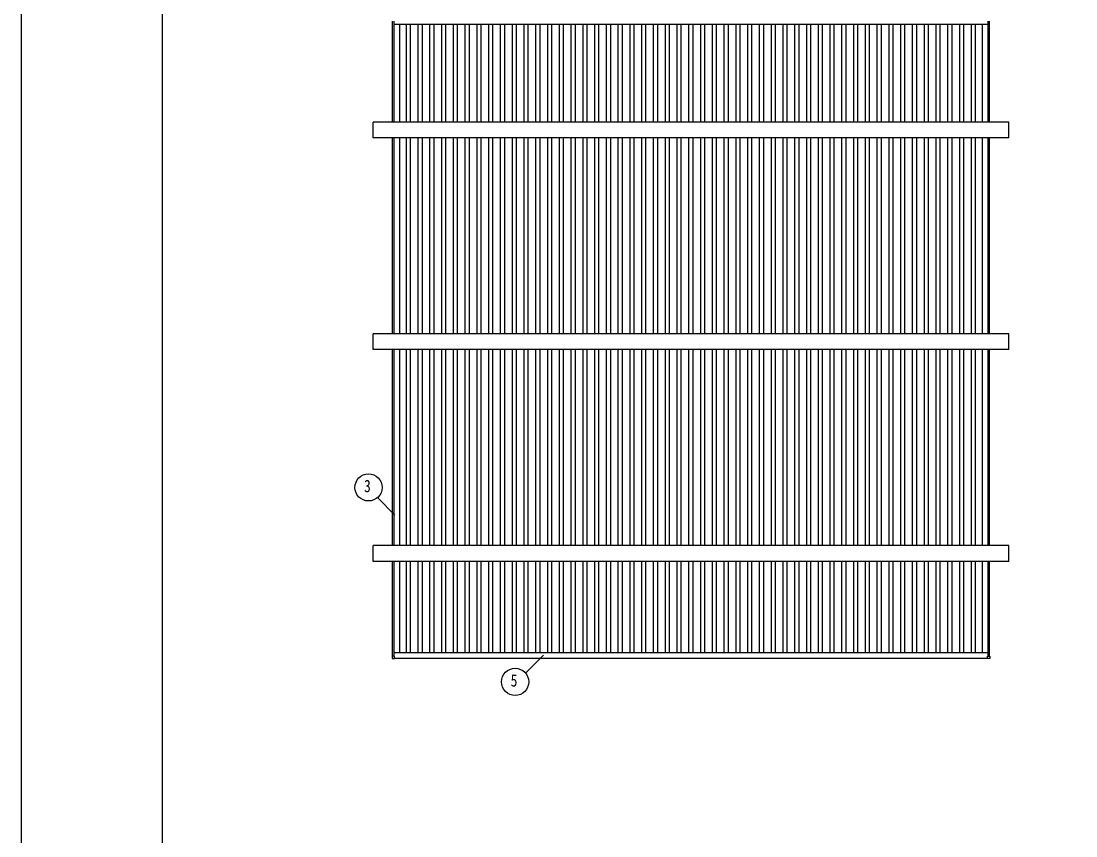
# Model space of a CAD drawing. Units: millimetres, scale not verified. Extents: x -16820 to 16820, y -11880 to 11880.
# Drawn here: x -16820 to -7859, y 920 to 7846 of the extents above; entities that cross this region are included whole.
import ezdxf
from ezdxf.enums import TextEntityAlignment as Align

# ---------------------------------------------------------------- set-up
doc = ezdxf.new("R2010")
doc.units = ezdxf.units.MM
doc.header["$LTSCALE"] = 50
for name, color, linetype in [('0-5_YKK_13', 4, 'Continuous'), ('0-6_YKK_A1', 4, 'Continuous'), ('0-7_YKK_D', 6, 'Continuous'), ('0-8_YKK_ZWAK', 7, 'Continuous')]:
    doc.layers.add(name, color=color, linetype=linetype)
doc.styles.add('ＭＳ ゴシック', font='')
doc.styles.get('ＭＳ ゴシック').set_extended_font_data('MS Gothic')

msp = doc.modelspace()

# ---------------------------------------------------------------- linework, layer by layer
at = {"layer": '0-5_YKK_13'}
for p, q in [((-13667.2, 2446.92), (-13667.2, 2428.92)), ((-13648.2, 2447.92), (-13666.2, 2447.92)), ((-13666.2, 2427.92), (-13648.2, 2427.92)), ((-13647.2, 2428.92), (-13647.2, 2446.92)), ((-8610.6, 2428.92), (-8610.6, 2446.92)), ((-8609.6, 2447.92), (-8591.6, 2447.92)), ((-8591.6, 2427.92), (-8609.6, 2427.92)), ((-8590.6, 2446.92), (-8590.6, 2428.92))]:
    msp.add_line(p, q, dxfattribs=at)
for centre, start, end in [((-13666.2, 2446.92), 90, 180), ((-13666.2, 2428.92), 180, 270), ((-13648.2, 2446.92), 0, 90), ((-13648.2, 2428.92), 270, 0), ((-8609.6, 2446.92), 90, 180), ((-8609.6, 2428.92), 180, 270), ((-8591.6, 2446.92), 0, 90), ((-8591.6, 2428.92), 270, 0)]:
    msp.add_arc(centre, 1, start, end, dxfattribs=at)
at = {"layer": '0-6_YKK_A1'}
for p, q in [((-13663.9, 6987.92), (-13663.9, 7846.21)), ((-13651.9, 6987.92), (-13651.9, 7846.21)), ((-13651.9, 7820.13), (-8605.9, 7820.13)), ((-13603.9, 6987.92), (-13603.9, 7820.13)), ((-13546.4, 6987.92), (-13546.4, 7820.13)), ((-13511.4, 6987.92), (-13511.4, 7820.13)), ((-13446.4, 6987.92), (-13446.4, 7820.13)), ((-13411.4, 6987.92), (-13411.4, 7820.13)), ((-13346.4, 6987.92), (-13346.4, 7820.13)), ((-13311.4, 6987.92), (-13311.4, 7820.13)), ((-13246.4, 6987.92), (-13246.4, 7820.13)), ((-13211.4, 6987.92), (-13211.4, 7820.13)), ((-13146.4, 6987.92), (-13146.4, 7820.13)), ((-13111.4, 6987.92), (-13111.4, 7820.13)), ((-13046.4, 6987.92), (-13046.4, 7820.13)), ((-13011.4, 6987.92), (-13011.4, 7820.13)), ((-12946.4, 6987.92), (-12946.4, 7820.13)), ((-12911.4, 6987.92), (-12911.4, 7820.13)), ((-12846.4, 6987.92), (-12846.4, 7820.13)), ((-12811.4, 6987.92), (-12811.4, 7820.13)), ((-12746.4, 6987.92), (-12746.4, 7820.13)), ((-12711.4, 6987.92), (-12711.4, 7820.13)), ((-12646.4, 6987.92), (-12646.4, 7820.13)), ((-12611.4, 6987.92), (-12611.4, 7820.13)), ((-12546.4, 6987.92), (-12546.4, 7820.13)), ((-12511.4, 6987.92), (-12511.4, 7820.13)), ((-12446.4, 6987.92), (-12446.4, 7820.13)), ((-12411.4, 6987.92), (-12411.4, 7820.13)), ((-12346.4, 6987.92), (-12346.4, 7820.13)), ((-12311.4, 6987.92), (-12311.4, 7820.13)), ((-12246.4, 6987.92), (-12246.4, 7820.13)), ((-12211.4, 6987.92), (-12211.4, 7820.13)), ((-12146.4, 6987.92), (-12146.4, 7820.13)), ((-12111.4, 6987.92), (-12111.4, 7820.13)), ((-12046.4, 6987.92), (-12046.4, 7820.13)), ((-12011.4, 6987.92), (-12011.4, 7820.13)), ((-11946.4, 6987.92), (-11946.4, 7820.13)), ((-11911.4, 6987.92), (-11911.4, 7820.13)), ((-11846.4, 6987.92), (-11846.4, 7820.13)), ((-11811.4, 6987.92), (-11811.4, 7820.13)), ((-11746.4, 6987.92), (-11746.4, 7820.13)), ((-11711.4, 6987.92), (-11711.4, 7820.13)), ((-11646.4, 6987.92), (-11646.4, 7820.13)), ((-11611.4, 6987.92), (-11611.4, 7820.13)), ((-11546.4, 6987.92), (-11546.4, 7820.13)), ((-11511.4, 6987.92), (-11511.4, 7820.13)), ((-11446.4, 6987.92), (-11446.4, 7820.13)), ((-11411.4, 6987.92), (-11411.4, 7820.13)), ((-11346.4, 6987.92), (-11346.4, 7820.13)), ((-11311.4, 6987.92), (-11311.4, 7820.13)), ((-11246.4, 6987.92), (-11246.4, 7820.13)), ((-11211.4, 6987.92), (-11211.4, 7820.13)), ((-11146.4, 6987.92), (-11146.4, 7820.13)), ((-11111.4, 6987.92), (-11111.4, 7820.13)), ((-11046.4, 6987.92), (-11046.4, 7820.13)), ((-11011.4, 6987.92), (-11011.4, 7820.13)), ((-10946.4, 6987.92), (-10946.4, 7820.13)), ((-10911.4, 6987.92), (-10911.4, 7820.13)), ((-10846.4, 6987.92), (-10846.4, 7820.13)), ((-10811.4, 6987.92), (-10811.4, 7820.13)), ((-10746.4, 6987.92), (-10746.4, 7820.13)), ((-10711.4, 6987.92), (-10711.4, 7820.13)), ((-10646.4, 6987.92), (-10646.4, 7820.13)), ((-10611.4, 6987.92), (-10611.4, 7820.13)), ((-10546.4, 6987.92), (-10546.4, 7820.13)), ((-10511.4, 6987.92), (-10511.4, 7820.13)), ((-10446.4, 6987.92), (-10446.4, 7820.13)), ((-10411.4, 6987.92), (-10411.4, 7820.13)), ((-10346.4, 6987.92), (-10346.4, 7820.13)), ((-10311.4, 6987.92), (-10311.4, 7820.13)), ((-10246.4, 6987.92), (-10246.4, 7820.13)), ((-10211.4, 6987.92), (-10211.4, 7820.13)), ((-10146.4, 6987.92), (-10146.4, 7820.13)), ((-10111.4, 6987.92), (-10111.4, 7820.13)), ((-10046.4, 6987.92), (-10046.4, 7820.13)), ((-10011.4, 6987.92), (-10011.4, 7820.13)), ((-9946.4, 6987.92), (-9946.4, 7820.13)), ((-9911.4, 6987.92), (-9911.4, 7820.13)), ((-9846.4, 6987.92), (-9846.4, 7820.13)), ((-9811.4, 6987.92), (-9811.4, 7820.13)), ((-9746.4, 6987.92), (-9746.4, 7820.13)), ((-9711.4, 6987.92), (-9711.4, 7820.13)), ((-9646.4, 6987.92), (-9646.4, 7820.13)), ((-9611.4, 6987.92), (-9611.4, 7820.13)), ((-9546.4, 6987.92), (-9546.4, 7820.13)), ((-9511.4, 6987.92), (-9511.4, 7820.13)), ((-9446.4, 6987.92), (-9446.4, 7820.13)), ((-9411.4, 6987.92), (-9411.4, 7820.13)), ((-9346.4, 6987.92), (-9346.4, 7820.13)), ((-9311.4, 6987.92), (-9311.4, 7820.13)), ((-9246.4, 6987.92), (-9246.4, 7820.13)), ((-9211.4, 6987.92), (-9211.4, 7820.13)), ((-9146.4, 6987.92), (-9146.4, 7820.13)), ((-9111.4, 6987.92), (-9111.4, 7820.13)), ((-9046.4, 6987.92), (-9046.4, 7820.13)), ((-9011.4, 6987.92), (-9011.4, 7820.13)), ((-8946.4, 6987.92), (-8946.4, 7820.13)), ((-8911.4, 6987.92), (-8911.4, 7820.13)), ((-8846.4, 6987.92), (-8846.4, 7820.13)), ((-8811.4, 6987.92), (-8811.4, 7820.13)), ((-8746.4, 6987.92), (-8746.4, 7820.13)), ((-8711.4, 6987.92), (-8711.4, 7820.13)), ((-8653.9, 6987.92), (-8653.9, 7820.11)), ((-8605.9, 6987.92), (-8605.9, 7846.2)), ((-8593.9, 6987.92), (-8593.9, 7846.2)), ((-8428.9, 6987.92), (-13828.9, 6987.92)), ((-13828.9, 6853.92), (-13828.9, 6987.92)), ((-8428.9, 6853.92), (-8428.9, 6987.92)), ((-8428.9, 6853.92), (-13828.9, 6853.92)), ((-13663.9, 5187.92), (-13663.9, 6853.92)), ((-13651.9, 5187.92), (-13651.9, 6853.92)), ((-13603.9, 5187.92), (-13603.9, 6853.92)), ((-13546.4, 5187.92), (-13546.4, 6853.92)), ((-13511.4, 5187.92), (-13511.4, 6853.92)), ((-13446.4, 5187.92), (-13446.4, 6853.92)), ((-13411.4, 5187.92), (-13411.4, 6853.92)), ((-13346.4, 5187.92), (-13346.4, 6853.92)), ((-13311.4, 5187.92), (-13311.4, 6853.92)), ((-13246.4, 5187.92), (-13246.4, 6853.92)), ((-13211.4, 5187.92), (-13211.4, 6853.92)), ((-13146.4, 5187.92), (-13146.4, 6853.92)), ((-13111.4, 5187.92), (-13111.4, 6853.92)), ((-13046.4, 5187.92), (-13046.4, 6853.92)), ((-13011.4, 5187.92), (-13011.4, 6853.92)), ((-12946.4, 5187.92), (-12946.4, 6853.92)), ((-12911.4, 5187.92), (-12911.4, 6853.92)), ((-12846.4, 5187.92), (-12846.4, 6853.92)), ((-12811.4, 5187.92), (-12811.4, 6853.92)), ((-12746.4, 5187.92), (-12746.4, 6853.92)), ((-12711.4, 5187.92), (-12711.4, 6853.92)), ((-12646.4, 5187.92), (-12646.4, 6853.92)), ((-12611.4, 5187.92), (-12611.4, 6853.92)), ((-12546.4, 5187.92), (-12546.4, 6853.92)), ((-12511.4, 5187.92), (-12511.4, 6853.92)), ((-12446.4, 5187.92), (-12446.4, 6853.92)), ((-12411.4, 5187.92), (-12411.4, 6853.92)), ((-12346.4, 5187.92), (-12346.4, 6853.92)), ((-12311.4, 5187.92), (-12311.4, 6853.92)), ((-12246.4, 5187.92), (-12246.4, 6853.92)), ((-12211.4, 5187.92), (-12211.4, 6853.92)), ((-12146.4, 5187.92), (-12146.4, 6853.92)), ((-12111.4, 5187.92), (-12111.4, 6853.92)), ((-12046.4, 5187.92), (-12046.4, 6853.92)), ((-12011.4, 5187.92), (-12011.4, 6853.92)), ((-11946.4, 5187.92), (-11946.4, 6853.92)), ((-11911.4, 5187.92), (-11911.4, 6853.92)), ((-11846.4, 5187.92), (-11846.4, 6853.92)), ((-11811.4, 5187.92), (-11811.4, 6853.92)), ((-11746.4, 5187.92), (-11746.4, 6853.92)), ((-11711.4, 5187.92), (-11711.4, 6853.92)), ((-11646.4, 5187.92), (-11646.4, 6853.92)), ((-11611.4, 5187.92), (-11611.4, 6853.92)), ((-11546.4, 5187.92), (-11546.4, 6853.92)), ((-11511.4, 5187.92), (-11511.4, 6853.92)), ((-11446.4, 5187.92), (-11446.4, 6853.92)), ((-11411.4, 5187.92), (-11411.4, 6853.92)), ((-11346.4, 5187.92), (-11346.4, 6853.92)), ((-11311.4, 5187.92), (-11311.4, 6853.92)), ((-11246.4, 5187.92), (-11246.4, 6853.92)), ((-11211.4, 5187.92), (-11211.4, 6853.92)), ((-11146.4, 5187.92), (-11146.4, 6853.92)), ((-11111.4, 5187.92), (-11111.4, 6853.92)), ((-11046.4, 5187.92), (-11046.4, 6853.92)), ((-11011.4, 5187.92), (-11011.4, 6853.92)), ((-10946.4, 5187.92), (-10946.4, 6853.92)), ((-10911.4, 5187.92), (-10911.4, 6853.92)), ((-10846.4, 5187.92), (-10846.4, 6853.92)), ((-10811.4, 5187.92), (-10811.4, 6853.92)), ((-10746.4, 5187.92), (-10746.4, 6853.92)), ((-10711.4, 5187.92), (-10711.4, 6853.92)), ((-10646.4, 5187.92), (-10646.4, 6853.92)), ((-10611.4, 5187.92), (-10611.4, 6853.92)), ((-10546.4, 5187.92), (-10546.4, 6853.92)), ((-10511.4, 5187.92), (-10511.4, 6853.92)), ((-10446.4, 5187.92), (-10446.4, 6853.92)), ((-10411.4, 5187.92), (-10411.4, 6853.92)), ((-10346.4, 5187.92), (-10346.4, 6853.92)), ((-10311.4, 5187.92), (-10311.4, 6853.92)), ((-10246.4, 5187.92), (-10246.4, 6853.92)), ((-10211.4, 5187.92), (-10211.4, 6853.92)), ((-10146.4, 5187.92), (-10146.4, 6853.92)), ((-10111.4, 5187.92), (-10111.4, 6853.92)), ((-10046.4, 5187.92), (-10046.4, 6853.92)), ((-10011.4, 5187.92), (-10011.4, 6853.92)), ((-9946.4, 5187.92), (-9946.4, 6853.92)), ((-9911.4, 5187.92), (-9911.4, 6853.92)), ((-9846.4, 5187.92), (-9846.4, 6853.92)), ((-9811.4, 5187.92), (-9811.4, 6853.92)), ((-9746.4, 5187.92), (-9746.4, 6853.92)), ((-9711.4, 5187.92), (-9711.4, 6853.92)), ((-9646.4, 5187.92), (-9646.4, 6853.92)), ((-9611.4, 5187.92), (-9611.4, 6853.92)), ((-9546.4, 5187.92), (-9546.4, 6853.92)), ((-9511.4, 5187.92), (-9511.4, 6853.92)), ((-9446.4, 5187.92), (-9446.4, 6853.92)), ((-9411.4, 5187.92), (-9411.4, 6853.92)), ((-9346.4, 5187.92), (-9346.4, 6853.92)), ((-9311.4, 5187.92), (-9311.4, 6853.92)), ((-9246.4, 5187.92), (-9246.4, 6853.92)), ((-9211.4, 5187.92), (-9211.4, 6853.92)), ((-9146.4, 5187.92), (-9146.4, 6853.92)), ((-9111.4, 5187.92), (-9111.4, 6853.92)), ((-9046.4, 5187.92), (-9046.4, 6853.92)), ((-9011.4, 5187.92), (-9011.4, 6853.92)), ((-8946.4, 5187.92), (-8946.4, 6853.92)), ((-8911.4, 5187.92), (-8911.4, 6853.92)), ((-8846.4, 5187.92), (-8846.4, 6853.92)), ((-8811.4, 5187.92), (-8811.4, 6853.92)), ((-8746.4, 5187.92), (-8746.4, 6853.92)), ((-8711.4, 5187.92), (-8711.4, 6853.92)), ((-8653.9, 5187.92), (-8653.9, 6853.92)), ((-8605.9, 5187.92), (-8605.9, 6853.92)), ((-8593.9, 5187.92), (-8593.9, 6853.92)), ((-8428.9, 5187.92), (-13828.9, 5187.92)), ((-13828.9, 5053.92), (-13828.9, 5187.92)), ((-8428.9, 5053.92), (-8428.9, 5187.92)), ((-8428.9, 5053.92), (-13828.9, 5053.92)), ((-13663.9, 3387.92), (-13663.9, 5053.92)), ((-13651.9, 3387.92), (-13651.9, 5053.92)), ((-13603.9, 3387.92), (-13603.9, 5053.92)), ((-13546.4, 3387.92), (-13546.4, 5053.92)), ((-13511.4, 3387.92), (-13511.4, 5053.92)), ((-13446.4, 3387.92), (-13446.4, 5053.92)), ((-13411.4, 3387.92), (-13411.4, 5053.92)), ((-13346.4, 3387.92), (-13346.4, 5053.92)), ((-13311.4, 3387.92), (-13311.4, 5053.92)), ((-13246.4, 3387.92), (-13246.4, 5053.92)), ((-13211.4, 3387.92), (-13211.4, 5053.92)), ((-13146.4, 3387.92), (-13146.4, 5053.92)), ((-13111.4, 3387.92), (-13111.4, 5053.92)), ((-13046.4, 3387.92), (-13046.4, 5053.92)), ((-13011.4, 3387.92), (-13011.4, 5053.92)), ((-12946.4, 3387.92), (-12946.4, 5053.92)), ((-12911.4, 3387.92), (-12911.4, 5053.92)), ((-12846.4, 3387.92), (-12846.4, 5053.92)), ((-12811.4, 3387.92), (-12811.4, 5053.92)), ((-12746.4, 3387.92), (-12746.4, 5053.92)), ((-12711.4, 3387.92), (-12711.4, 5053.92)), ((-12646.4, 3387.92), (-12646.4, 5053.92)), ((-12611.4, 3387.92), (-12611.4, 5053.92)), ((-12546.4, 3387.92), (-12546.4, 5053.92)), ((-12511.4, 3387.92), (-12511.4, 5053.92)), ((-12446.4, 3387.92), (-12446.4, 5053.92)), ((-12411.4, 3387.92), (-12411.4, 5053.92)), ((-12346.4, 3387.92), (-12346.4, 5053.92)), ((-12311.4, 3387.92), (-12311.4, 5053.92)), ((-12246.4, 3387.92), (-12246.4, 5053.92)), ((-12211.4, 3387.92), (-12211.4, 5053.92)), ((-12146.4, 3387.92), (-12146.4, 5053.92)), ((-12111.4, 3387.92), (-12111.4, 5053.92)), ((-12046.4, 3387.92), (-12046.4, 5053.92)), ((-12011.4, 3387.92), (-12011.4, 5053.92)), ((-11946.4, 3387.92), (-11946.4, 5053.92)), ((-11911.4, 3387.92), (-11911.4, 5053.92)), ((-11846.4, 3387.92), (-11846.4, 5053.92)), ((-11811.4, 3387.92), (-11811.4, 5053.92)), ((-11746.4, 3387.92), (-11746.4, 5053.92)), ((-11711.4, 3387.92), (-11711.4, 5053.92)), ((-11646.4, 3387.92), (-11646.4, 5053.92)), ((-11611.4, 3387.92), (-11611.4, 5053.92)), ((-11546.4, 3387.92), (-11546.4, 5053.92)), ((-11511.4, 3387.92), (-11511.4, 5053.92)), ((-11446.4, 3387.92), (-11446.4, 5053.92)), ((-11411.4, 3387.92), (-11411.4, 5053.92)), ((-11346.4, 3387.92), (-11346.4, 5053.92)), ((-11311.4, 3387.92), (-11311.4, 5053.92)), ((-11246.4, 3387.92), (-11246.4, 5053.92)), ((-11211.4, 3387.92), (-11211.4, 5053.92)), ((-11146.4, 3387.92), (-11146.4, 5053.92)), ((-11111.4, 3387.92), (-11111.4, 5053.92)), ((-11046.4, 3387.92), (-11046.4, 5053.92)), ((-11011.4, 3387.92), (-11011.4, 5053.92)), ((-10946.4, 3387.92), (-10946.4, 5053.92)), ((-10911.4, 3387.92), (-10911.4, 5053.92)), ((-10846.4, 3387.92), (-10846.4, 5053.92)), ((-10811.4, 3387.92), (-10811.4, 5053.92)), ((-10746.4, 3387.92), (-10746.4, 5053.92)), ((-10711.4, 3387.92), (-10711.4, 5053.92)), ((-10646.4, 3387.92), (-10646.4, 5053.92)), ((-10611.4, 3387.92), (-10611.4, 5053.92)), ((-10546.4, 3387.92), (-10546.4, 5053.92)), ((-10511.4, 3387.92), (-10511.4, 5053.92)), ((-10446.4, 3387.92), (-10446.4, 5053.92)), ((-10411.4, 3387.92), (-10411.4, 5053.92)), ((-10346.4, 3387.92), (-10346.4, 5053.92)), ((-10311.4, 3387.92), (-10311.4, 5053.92)), ((-10246.4, 3387.92), (-10246.4, 5053.92)), ((-10211.4, 3387.92), (-10211.4, 5053.92)), ((-10146.4, 3387.92), (-10146.4, 5053.92)), ((-10111.4, 3387.92), (-10111.4, 5053.92)), ((-10046.4, 3387.92), (-10046.4, 5053.92)), ((-10011.4, 3387.92), (-10011.4, 5053.92)), ((-9946.4, 3387.92), (-9946.4, 5053.92)), ((-9911.4, 3387.92), (-9911.4, 5053.92)), ((-9846.4, 3387.92), (-9846.4, 5053.92)), ((-9811.4, 3387.92), (-9811.4, 5053.92)), ((-9746.4, 3387.92), (-9746.4, 5053.92)), ((-9711.4, 3387.92), (-9711.4, 5053.92)), ((-9646.4, 3387.92), (-9646.4, 5053.92)), ((-9611.4, 3387.92), (-9611.4, 5053.92)), ((-9546.4, 3387.92), (-9546.4, 5053.92)), ((-9511.4, 3387.92), (-9511.4, 5053.92)), ((-9446.4, 3387.92), (-9446.4, 5053.92)), ((-9411.4, 3387.92), (-9411.4, 5053.92)), ((-9346.4, 3387.92), (-9346.4, 5053.92)), ((-9311.4, 3387.92), (-9311.4, 5053.92)), ((-9246.4, 3387.92), (-9246.4, 5053.92)), ((-9211.4, 3387.92), (-9211.4, 5053.92)), ((-9146.4, 3387.92), (-9146.4, 5053.92)), ((-9111.4, 3387.92), (-9111.4, 5053.92)), ((-9046.4, 3387.92), (-9046.4, 5053.92)), ((-9011.4, 3387.92), (-9011.4, 5053.92)), ((-8946.4, 3387.92), (-8946.4, 5053.92)), ((-8911.4, 3387.92), (-8911.4, 5053.92)), ((-8846.4, 3387.92), (-8846.4, 5053.92)), ((-8811.4, 3387.92), (-8811.4, 5053.92)), ((-8746.4, 3387.92), (-8746.4, 5053.92)), ((-8711.4, 3387.92), (-8711.4, 5053.92)), ((-8653.9, 3387.92), (-8653.9, 5053.92)), ((-8605.9, 3387.92), (-8605.9, 5053.92)), ((-8593.9, 3387.92), (-8593.9, 5053.92)), ((-8428.9, 3387.92), (-13828.9, 3387.92)), ((-13828.9, 3253.92), (-13828.9, 3387.92)), ((-8428.9, 3253.92), (-8428.9, 3387.92)), ((-8428.9, 3253.92), (-13828.9, 3253.92)), ((-13663.9, 2447.94), (-13663.9, 3253.92)), ((-13651.9, 2447.94), (-13651.9, 3253.92)), ((-13603.9, 2479.22), (-13603.9, 3253.92)), ((-13546.4, 2479.2), (-13546.4, 3253.92)), ((-13511.4, 2479.2), (-13511.4, 3253.92)), ((-13446.4, 2479.2), (-13446.4, 3253.92)), ((-13411.4, 2479.2), (-13411.4, 3253.92)), ((-13346.4, 2479.2), (-13346.4, 3253.92)), ((-13311.4, 2479.2), (-13311.4, 3253.92)), ((-13246.4, 2479.2), (-13246.4, 3253.92)), ((-13211.4, 2479.2), (-13211.4, 3253.92)), ((-13146.4, 2479.2), (-13146.4, 3253.92)), ((-13111.4, 2479.2), (-13111.4, 3253.92)), ((-13046.4, 2479.2), (-13046.4, 3253.92)), ((-13011.4, 2479.2), (-13011.4, 3253.92)), ((-12946.4, 2479.2), (-12946.4, 3253.92)), ((-12911.4, 2479.2), (-12911.4, 3253.92)), ((-12846.4, 2479.2), (-12846.4, 3253.92)), ((-12811.4, 2479.2), (-12811.4, 3253.92)), ((-12746.4, 2479.2), (-12746.4, 3253.92)), ((-12711.4, 2479.2), (-12711.4, 3253.92)), ((-12646.4, 2479.2), (-12646.4, 3253.92)), ((-12611.4, 2479.2), (-12611.4, 3253.92)), ((-12546.4, 2479.2), (-12546.4, 3253.92)), ((-12511.4, 2479.2), (-12511.4, 3253.92)), ((-12446.4, 2479.2), (-12446.4, 3253.92)), ((-12411.4, 2479.2), (-12411.4, 3253.92)), ((-12346.4, 2479.2), (-12346.4, 3253.92)), ((-12311.4, 2479.2), (-12311.4, 3253.92)), ((-12246.4, 2479.2), (-12246.4, 3253.92)), ((-12211.4, 2479.2), (-12211.4, 3253.92)), ((-12146.4, 2479.2), (-12146.4, 3253.92)), ((-12111.4, 2479.2), (-12111.4, 3253.92)), ((-12046.4, 2479.2), (-12046.4, 3253.92)), ((-12011.4, 2479.2), (-12011.4, 3253.92)), ((-11946.4, 2479.2), (-11946.4, 3253.92)), ((-11911.4, 2479.2), (-11911.4, 3253.92)), ((-11846.4, 2479.2), (-11846.4, 3253.92)), ((-11811.4, 2479.2), (-11811.4, 3253.92)), ((-11746.4, 2479.2), (-11746.4, 3253.92)), ((-11711.4, 2479.2), (-11711.4, 3253.92)), ((-11646.4, 2479.2), (-11646.4, 3253.92)), ((-11611.4, 2479.2), (-11611.4, 3253.92)), ((-11546.4, 2479.2), (-11546.4, 3253.92)), ((-11511.4, 2479.2), (-11511.4, 3253.92)), ((-11446.4, 2479.2), (-11446.4, 3253.92)), ((-11411.4, 2479.2), (-11411.4, 3253.92)), ((-11346.4, 2479.2), (-11346.4, 3253.92)), ((-11311.4, 2479.2), (-11311.4, 3253.92)), ((-11246.4, 2479.2), (-11246.4, 3253.92)), ((-11211.4, 2479.2), (-11211.4, 3253.92)), ((-11146.4, 2479.2), (-11146.4, 3253.92)), ((-11111.4, 2479.2), (-11111.4, 3253.92)), ((-11046.4, 2479.2), (-11046.4, 3253.92)), ((-11011.4, 2479.2), (-11011.4, 3253.92)), ((-10946.4, 2479.2), (-10946.4, 3253.92)), ((-10911.4, 2479.2), (-10911.4, 3253.92)), ((-10846.4, 2479.2), (-10846.4, 3253.92)), ((-10811.4, 2479.2), (-10811.4, 3253.92)), ((-10746.4, 2479.2), (-10746.4, 3253.92)), ((-10711.4, 2479.2), (-10711.4, 3253.92)), ((-10646.4, 2479.2), (-10646.4, 3253.92)), ((-10611.4, 2479.2), (-10611.4, 3253.92)), ((-10546.4, 2479.2), (-10546.4, 3253.92)), ((-10511.4, 2479.2), (-10511.4, 3253.92)), ((-10446.4, 2479.2), (-10446.4, 3253.92)), ((-10411.4, 2479.2), (-10411.4, 3253.92)), ((-10346.4, 2479.2), (-10346.4, 3253.92)), ((-10311.4, 2479.2), (-10311.4, 3253.92)), ((-10246.4, 2479.2), (-10246.4, 3253.92)), ((-10211.4, 2479.2), (-10211.4, 3253.92)), ((-10146.4, 2479.2), (-10146.4, 3253.92)), ((-10111.4, 2479.2), (-10111.4, 3253.92)), ((-10046.4, 2479.2), (-10046.4, 3253.92)), ((-10011.4, 2479.2), (-10011.4, 3253.92)), ((-9946.4, 2479.2), (-9946.4, 3253.92)), ((-9911.4, 2479.2), (-9911.4, 3253.92)), ((-9846.4, 2479.2), (-9846.4, 3253.92)), ((-9811.4, 2479.2), (-9811.4, 3253.92)), ((-9746.4, 2479.2), (-9746.4, 3253.92)), ((-9711.4, 2479.2), (-9711.4, 3253.92)), ((-9646.4, 2479.2), (-9646.4, 3253.92)), ((-9611.4, 2479.2), (-9611.4, 3253.92)), ((-9546.4, 2479.2), (-9546.4, 3253.92)), ((-9511.4, 2479.2), (-9511.4, 3253.92)), ((-9446.4, 2479.2), (-9446.4, 3253.92)), ((-9411.4, 2479.2), (-9411.4, 3253.92)), ((-9346.4, 2479.2), (-9346.4, 3253.92)), ((-9311.4, 2479.2), (-9311.4, 3253.92)), ((-9246.4, 2479.2), (-9246.4, 3253.92)), ((-9211.4, 2479.2), (-9211.4, 3253.92)), ((-9146.4, 2479.2), (-9146.4, 3253.92)), ((-9111.4, 2479.2), (-9111.4, 3253.92)), ((-9046.4, 2479.2), (-9046.4, 3253.92)), ((-9011.4, 2479.2), (-9011.4, 3253.92)), ((-8946.4, 2479.2), (-8946.4, 3253.92)), ((-8911.4, 2479.2), (-8911.4, 3253.92)), ((-8846.4, 2479.2), (-8846.4, 3253.92)), ((-8811.4, 2479.2), (-8811.4, 3253.92)), ((-8746.4, 2479.2), (-8746.4, 3253.92)), ((-8711.4, 2479.2), (-8711.4, 3253.92)), ((-8653.9, 2479.2), (-8653.9, 3253.92)), ((-8605.9, 2447.92), (-8605.9, 3253.92)), ((-8593.9, 2447.92), (-8593.9, 3253.92)), ((-13651.9, 2479.2), (-8605.9, 2479.2)), ((-13647.2, 2431.22), (-8610.6, 2431.22))]:
    msp.add_line(p, q, dxfattribs=at)
at = {"layer": '0-7_YKK_D'}
for p, q in [((-13792.82, 3795.4), (-13644.03, 3646.61)), ((-12535.14, 2304.3), (-12381.8, 2457.63))]:
    msp.add_line(p, q, dxfattribs=at)
for centre in [(-13868.46, 3882.29), (-12622.89, 2229.67)]:
    msp.add_circle(centre, 115.2, dxfattribs=at)
at = {"layer": '0-8_YKK_ZWAK'}
msp.add_line((-15619.92, -10100), (-15619.92, 11100), dxfattribs=at)
msp.add_line((-15619.92, -10100), (-15619.92, 11100), dxfattribs=at)
msp.add_lwpolyline([(-16820, -11880), (16820, -11880), (16820, 11880), (-16820, 11880)], close=True, dxfattribs=at)
msp.add_lwpolyline([(-16820, -11880), (16820, -11880), (16820, 11880), (-16820, 11880)], close=True, dxfattribs=at)

# ---------------------------------------------------------------- texts
at = {"layer": '0-7_YKK_D', "style": 'ＭＳ ゴシック', "width": 0.8}
for s, p in [('3', (-13906.86, 3810.29)), ('5', (-12661.29, 2157.67))]:
    msp.add_text(s, height=105.6, dxfattribs=at).set_placement(p, align=Align.BOTTOM_LEFT)

doc.saveas('drawing.dxf')
